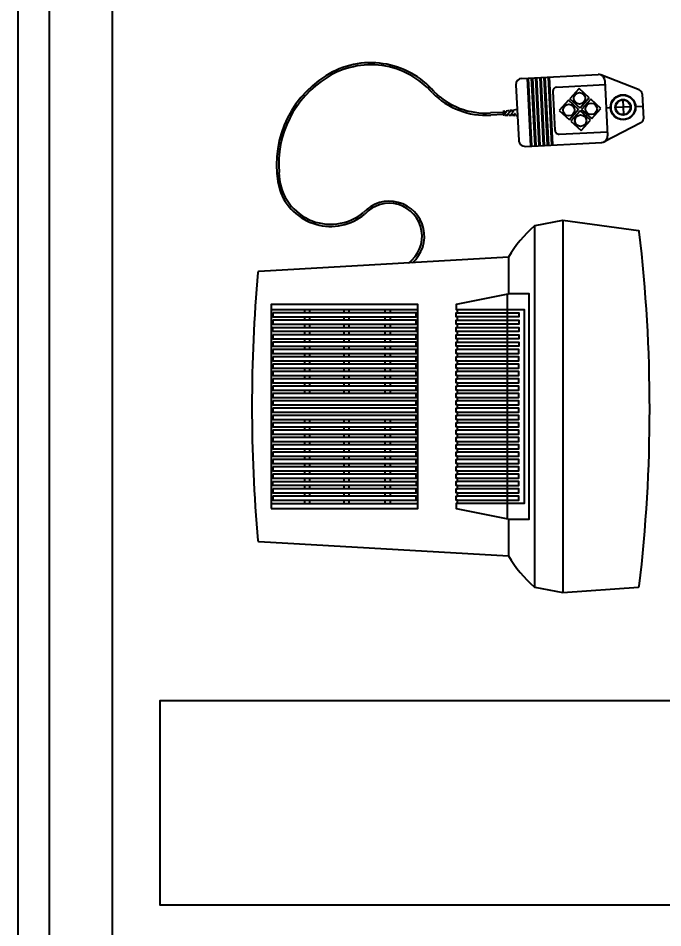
# Model space of a CAD drawing. Header units: millimetres. Extents: x 154.1 to 235.2, y 94.9 to 137.4.
# Drawn here: x 162.864 to 163.48, y 121.051 to 121.92 of the extents above; entities that cross this region are included whole.
import ezdxf

# ---------------------------------------------------------------- set-up
doc = ezdxf.new("R2010")
doc.units = ezdxf.units.MM
doc.header["$LTSCALE"] = 0.05
for name, color, linetype in [('ACES', 7, 'Continuous'), ('ACES-I', 251, 'Continuous'), ('Cotas', 6, 'Continuous'), ('Desnivel', 1, 'Continuous'), ('Janela', 2, 'Continuous'), ('P5-EQUIP', 41, 'Continuous')]:
    doc.layers.add(name, color=color, linetype=linetype)
doc.styles.get("Standard").update_dxf_attribs({"font": 'arial.ttf'})
doc.dimstyles.new('ISO-25', dxfattribs={"dimtxt": 0.3, "dimasz": 2.5, "dimexe": 1.25, "dimexo": 0.625, "dimgap": 0.2, "dimtad": 1, "dimzin": 1, "dimtxsty": 'Standard', "dimcen": 2.5, "dimse1": 1, "dimse2": 1, "dimsd1": 1, "dimsd2": 1, "dimclrd": 6, "dimclrt": 2, "dimadec": 0, "dimazin": 0, "dimtfac": 1, "dimtmove": 0, "dimatfit": 3, "dimfxl": 1, "dimarcsym": 0})

# ---------------------------------------------------------------- blocks, each defined once
blk = doc.blocks.new('Monitor')
blk.add_arc((0.17649, -0.29702), 0.001, 352.19981, 10.49148)
at = {"layer": 'ACES'}
blk.add_lwpolyline([(-0.17749, -0.29713), (-0.17256, -0.36917, 0.360911), (-0.17168, -0.3701, 0.058559), (0.16673, -0.37009, 0.34187), (0.16761, -0.36923), (0.17748, -0.29716, 0.079982), (0.17747, -0.29684), (0.17255, -0.27027, 0.134778), (0.17232, -0.26979, 0.079255), (0.1425, -0.245), (0.12878, -0.00653, 0.372408), (0.12787, -0.00559, 0.043693), (-0.12787, -0.00559, 0.372408), (-0.12878, -0.00653), (-0.1425, -0.245, 0.079255), (-0.17232, -0.26979, 0.134778), (-0.17255, -0.27027), (-0.17748, -0.29688, 0.062957), (-0.17749, -0.29713, -0.062957), (-0.17748, -0.29688)], format="xyb", dxfattribs=at)
at = {"layer": 'ACES-I'}
for p, q in [((0.0015, -0.0185), (-0.09747, -0.0185)), ((-0.0925, -0.0185), (-0.0925, -0.1585)), ((0.0055, -0.0185), (0.0015, -0.0185)), ((0.0925, -0.0185), (0.0925, -0.1585)), ((-0.0925, -0.05042), (-0.0895, -0.05042)), ((-0.0855, -0.05042), (-0.0825, -0.05042)), ((-0.0785, -0.05042), (-0.0755, -0.05042)), ((-0.0715, -0.05042), (-0.0685, -0.05042)), ((-0.0645, -0.05042), (-0.0615, -0.05042)), ((-0.0575, -0.05042), (-0.0545, -0.05042)), ((-0.0505, -0.05042), (-0.0475, -0.05042)), ((-0.0435, -0.05042), (-0.0405, -0.05042)), ((-0.0365, -0.05042), (-0.0335, -0.05042)), ((-0.0295, -0.05042), (-0.0265, -0.05042)), ((-0.0225, -0.05042), (-0.0195, -0.05042)), ((-0.0155, -0.05042), (-0.0125, -0.05042)), ((0.0125, -0.05042), (0.0155, -0.05042)), ((0.0195, -0.05042), (0.0225, -0.05042)), ((0.0265, -0.05042), (0.0295, -0.05042)), ((0.0335, -0.05042), (0.0365, -0.05042)), ((0.0405, -0.05042), (0.0435, -0.05042)), ((0.0475, -0.05042), (0.0505, -0.05042)), ((0.0545, -0.05042), (0.0575, -0.05042)), ((0.0615, -0.05042), (0.0645, -0.05042)), ((0.0685, -0.05042), (0.0715, -0.05042)), ((0.0755, -0.05042), (0.0785, -0.05042)), ((0.0825, -0.05042), (0.0855, -0.05042)), ((0.0895, -0.05042), (0.0925, -0.05042)), ((-0.0925, -0.05542), (-0.0895, -0.05542)), ((-0.0855, -0.05542), (-0.0825, -0.05542)), ((-0.0785, -0.05542), (-0.0755, -0.05542)), ((-0.0715, -0.05542), (-0.0685, -0.05542)), ((-0.0645, -0.05542), (-0.0615, -0.05542)), ((-0.0575, -0.05542), (-0.0545, -0.05542)), ((-0.0505, -0.05542), (-0.0475, -0.05542)), ((-0.0435, -0.05542), (-0.0405, -0.05542)), ((-0.0365, -0.05542), (-0.0335, -0.05542)), ((-0.0295, -0.05542), (-0.0265, -0.05542)), ((-0.0225, -0.05542), (-0.0195, -0.05542)), ((-0.0155, -0.05542), (-0.0125, -0.05542)), ((0.0125, -0.05542), (0.0155, -0.05542)), ((0.0195, -0.05542), (0.0225, -0.05542)), ((0.0265, -0.05542), (0.0295, -0.05542)), ((0.0335, -0.05542), (0.0365, -0.05542)), ((0.0405, -0.05542), (0.0435, -0.05542)), ((0.0475, -0.05542), (0.0505, -0.05542)), ((0.0545, -0.05542), (0.0575, -0.05542)), ((0.0615, -0.05542), (0.0645, -0.05542)), ((0.0685, -0.05542), (0.0715, -0.05542)), ((0.0755, -0.05542), (0.0785, -0.05542)), ((0.0825, -0.05542), (0.0855, -0.05542)), ((0.0895, -0.05542), (0.0925, -0.05542)), ((-0.0925, -0.08801), (-0.0895, -0.08801)), ((-0.0925, -0.09301), (-0.0895, -0.09301)), ((-0.0855, -0.08801), (-0.0825, -0.08801)), ((-0.0855, -0.09301), (-0.0825, -0.09301)), ((-0.0785, -0.08801), (-0.0755, -0.08801)), ((-0.0785, -0.09301), (-0.0755, -0.09301)), ((-0.0715, -0.08801), (-0.0685, -0.08801)), ((-0.0715, -0.09301), (-0.0685, -0.09301)), ((-0.0645, -0.08801), (-0.0615, -0.08801)), ((-0.0645, -0.09301), (-0.0615, -0.09301)), ((-0.0575, -0.08801), (-0.0545, -0.08801)), ((-0.0575, -0.09301), (-0.0545, -0.09301)), ((-0.0505, -0.08801), (-0.0475, -0.08801)), ((-0.0505, -0.09301), (-0.0475, -0.09301)), ((-0.0435, -0.08801), (-0.0405, -0.08801)), ((-0.0435, -0.09301), (-0.0405, -0.09301)), ((-0.0365, -0.08801), (-0.0335, -0.08801)), ((-0.0365, -0.09301), (-0.0335, -0.09301)), ((-0.0295, -0.08801), (-0.0265, -0.08801)), ((-0.0295, -0.09301), (-0.0265, -0.09301)), ((-0.0225, -0.08801), (-0.0195, -0.08801)), ((-0.0225, -0.09301), (-0.0195, -0.09301)), ((-0.0155, -0.08801), (-0.0125, -0.08801)), ((-0.0155, -0.09301), (-0.0125, -0.09301)), ((0.0125, -0.08801), (0.0155, -0.08801)), ((0.0125, -0.09301), (0.0155, -0.09301)), ((0.0195, -0.08801), (0.0225, -0.08801)), ((0.0195, -0.09301), (0.0225, -0.09301)), ((0.0265, -0.08801), (0.0295, -0.08801)), ((0.0265, -0.09301), (0.0295, -0.09301)), ((0.0335, -0.08801), (0.0365, -0.08801)), ((0.0335, -0.09301), (0.0365, -0.09301)), ((0.0405, -0.08801), (0.0435, -0.08801)), ((0.0405, -0.09301), (0.0435, -0.09301)), ((0.0475, -0.08801), (0.0505, -0.08801)), ((0.0475, -0.09301), (0.0505, -0.09301)), ((0.0545, -0.08801), (0.0575, -0.08801)), ((0.0545, -0.09301), (0.0575, -0.09301)), ((0.0615, -0.08801), (0.0645, -0.08801)), ((0.0615, -0.09301), (0.0645, -0.09301)), ((0.0685, -0.08801), (0.0715, -0.08801)), ((0.0685, -0.09301), (0.0715, -0.09301)), ((0.0755, -0.08801), (0.0785, -0.08801)), ((0.0755, -0.09301), (0.0785, -0.09301)), ((0.0825, -0.08801), (0.0855, -0.08801)), ((0.0825, -0.09301), (0.0855, -0.09301)), ((0.0895, -0.08801), (0.0925, -0.08801)), ((0.0895, -0.09301), (0.0925, -0.09301)), ((-0.0925, -0.12739), (-0.0895, -0.12739)), ((-0.0855, -0.12739), (-0.0825, -0.12739)), ((-0.0785, -0.12739), (-0.0755, -0.12739)), ((-0.0715, -0.12739), (-0.0685, -0.12739)), ((-0.0645, -0.12739), (-0.0615, -0.12739)), ((-0.0575, -0.12739), (-0.0545, -0.12739)), ((-0.0505, -0.12739), (-0.0475, -0.12739)), ((-0.0435, -0.12739), (-0.0405, -0.12739)), ((-0.0365, -0.12739), (-0.0335, -0.12739)), ((-0.0295, -0.12739), (-0.0265, -0.12739)), ((-0.0225, -0.12739), (-0.0195, -0.12739)), ((-0.0155, -0.12739), (-0.0125, -0.12739)), ((0.0125, -0.12739), (0.0155, -0.12739)), ((0.0195, -0.12739), (0.0225, -0.12739)), ((0.0265, -0.12739), (0.0295, -0.12739)), ((0.0335, -0.12739), (0.0365, -0.12739)), ((0.0405, -0.12739), (0.0435, -0.12739)), ((0.0475, -0.12739), (0.0505, -0.12739)), ((0.0545, -0.12739), (0.0575, -0.12739)), ((0.0615, -0.12739), (0.0645, -0.12739)), ((0.0685, -0.12739), (0.0715, -0.12739)), ((0.0755, -0.12739), (0.0785, -0.12739)), ((0.0825, -0.12739), (0.0855, -0.12739)), ((0.0895, -0.12739), (0.0925, -0.12739)), ((-0.0925, -0.13239), (-0.0895, -0.13239)), ((-0.0855, -0.13239), (-0.0825, -0.13239)), ((-0.0785, -0.13239), (-0.0755, -0.13239)), ((-0.0715, -0.13239), (-0.0685, -0.13239)), ((-0.0645, -0.13239), (-0.0615, -0.13239)), ((-0.0575, -0.13239), (-0.0545, -0.13239)), ((-0.0505, -0.13239), (-0.0475, -0.13239)), ((-0.0435, -0.13239), (-0.0405, -0.13239)), ((-0.0365, -0.13239), (-0.0335, -0.13239)), ((-0.0295, -0.13239), (-0.0265, -0.13239)), ((-0.0225, -0.13239), (-0.0195, -0.13239)), ((-0.0155, -0.13239), (-0.0125, -0.13239)), ((0.0125, -0.13239), (0.0155, -0.13239)), ((0.0195, -0.13239), (0.0225, -0.13239)), ((0.0265, -0.13239), (0.0295, -0.13239)), ((0.0335, -0.13239), (0.0365, -0.13239)), ((0.0405, -0.13239), (0.0435, -0.13239)), ((0.0475, -0.13239), (0.0505, -0.13239)), ((0.0545, -0.13239), (0.0575, -0.13239)), ((0.0615, -0.13239), (0.0645, -0.13239)), ((0.0685, -0.13239), (0.0715, -0.13239)), ((0.0755, -0.13239), (0.0785, -0.13239)), ((0.0825, -0.13239), (0.0855, -0.13239)), ((0.0895, -0.13239), (0.0925, -0.13239)), ((0.0155, -0.1965), (0.0155, -0.19773)), ((-0.10747, -0.245), (-0.1425, -0.245)), ((0.10647, -0.244), (-0.10647, -0.244)), ((0.1425, -0.245), (0.10747, -0.245)), ((0.17246, -0.27), (-0.17246, -0.27)), ((0.17749, -0.297), (-0.17749, -0.297))]:
    blk.add_line(p, q, dxfattribs=at)
for points in [[(-0.09747, -0.0185), (-0.09747, -0.1585), (0.09747, -0.1585), (0.09747, -0.0185), (0.0055, -0.0185)], [(-0.0925, -0.1965), (-0.0895, -0.1965), (-0.0895, -0.195), (-0.0855, -0.195), (-0.0855, -0.1965), (-0.0825, -0.1965), (-0.0825, -0.195), (-0.0785, -0.195), (-0.0785, -0.1965), (-0.0755, -0.1965), (-0.0755, -0.195), (-0.0715, -0.195), (-0.0715, -0.1965), (-0.0685, -0.1965), (-0.0685, -0.195), (-0.0645, -0.195), (-0.0645, -0.1965), (-0.0615, -0.1965), (-0.0615, -0.195), (-0.0575, -0.195), (-0.0575, -0.1965), (-0.0545, -0.1965), (-0.0545, -0.195), (-0.0505, -0.195), (-0.0505, -0.1965), (-0.0475, -0.1965), (-0.0475, -0.195), (-0.0435, -0.195), (-0.0435, -0.1965), (-0.0405, -0.1965), (-0.0405, -0.195), (-0.0365, -0.195), (-0.0365, -0.1965), (-0.0335, -0.1965), (-0.0335, -0.195), (-0.0295, -0.195), (-0.0295, -0.1965), (-0.0265, -0.1965), (-0.0265, -0.195), (-0.0225, -0.195), (-0.0225, -0.1965), (-0.0195, -0.1965), (-0.0195, -0.195), (-0.0155, -0.195), (-0.0155, -0.1965), (-0.0125, -0.1965), (-0.0125, -0.195), (-0.0085, -0.195), (-0.0085, -0.1965), (-0.0055, -0.1965), (-0.0055, -0.195), (-0.0015, -0.195), (-0.0015, -0.1965), (0.0015, -0.1965), (0.0015, -0.195), (0.0055, -0.195), (0.0055, -0.1965), (0.0085, -0.1965), (0.0085, -0.195), (0.0125, -0.195), (0.0125, -0.1965), (0.0155, -0.1965), (0.0155, -0.195), (0.0195, -0.195), (0.0195, -0.1965), (0.0225, -0.1965), (0.0225, -0.195), (0.0265, -0.195), (0.0265, -0.1965), (0.0295, -0.1965), (0.0295, -0.195), (0.0335, -0.195), (0.0335, -0.1965), (0.0365, -0.1965), (0.0365, -0.195), (0.0405, -0.195), (0.0405, -0.1965), (0.0435, -0.1965), (0.0435, -0.195), (0.0475, -0.195), (0.0475, -0.1965), (0.0505, -0.1965), (0.0505, -0.195), (0.0545, -0.195), (0.0545, -0.1965), (0.0575, -0.1965), (0.0575, -0.195), (0.0615, -0.195), (0.0615, -0.1965), (0.0645, -0.1965), (0.0645, -0.195), (0.0685, -0.195), (0.0685, -0.1965), (0.0715, -0.1965), (0.0715, -0.195), (0.0755, -0.195), (0.0755, -0.1965), (0.0785, -0.1965), (0.0785, -0.195), (0.0825, -0.195), (0.0825, -0.1965), (0.0855, -0.1965), (0.0855, -0.195), (0.0895, -0.195), (0.0895, -0.1965), (0.0925, -0.1965)], [(-0.0895, -0.1965), (-0.0895, -0.255), (-0.0855, -0.255), (-0.0855, -0.1965)], [(-0.0825, -0.1965), (-0.0825, -0.255), (-0.0785, -0.255), (-0.0785, -0.1965)], [(-0.0755, -0.1965), (-0.0755, -0.255), (-0.0715, -0.255), (-0.0715, -0.1965)], [(-0.0685, -0.1965), (-0.0685, -0.255), (-0.0645, -0.255), (-0.0645, -0.1965)], [(-0.0615, -0.1965), (-0.0615, -0.255), (-0.0575, -0.255), (-0.0575, -0.1965)], [(-0.0545, -0.1965), (-0.0545, -0.255), (-0.0505, -0.255), (-0.0505, -0.1965)], [(-0.0475, -0.1965), (-0.0475, -0.255), (-0.0435, -0.255), (-0.0435, -0.1965)], [(-0.0405, -0.1965), (-0.0405, -0.255), (-0.0365, -0.255), (-0.0365, -0.1965)], [(-0.0335, -0.1965), (-0.0335, -0.255), (-0.0295, -0.255), (-0.0295, -0.1965)], [(-0.0265, -0.1965), (-0.0265, -0.255), (-0.0225, -0.255), (-0.0225, -0.1965)], [(-0.0195, -0.1965), (-0.0195, -0.255), (-0.0155, -0.255), (-0.0155, -0.1965)], [(-0.0125, -0.1965), (-0.0125, -0.255), (-0.0085, -0.255), (-0.0085, -0.1965)], [(-0.0055, -0.1965), (-0.0055, -0.255), (-0.0015, -0.255), (-0.0015, -0.1965)], [(0.0015, -0.1965), (0.0015, -0.255), (0.0055, -0.255), (0.0055, -0.1965)], [(0.0085, -0.1965), (0.0085, -0.255), (0.0125, -0.255), (0.0125, -0.1965)], [(0.0155, -0.19773), (0.0155, -0.255), (0.0195, -0.255), (0.0195, -0.1965)], [(0.0225, -0.1965), (0.0225, -0.255), (0.0265, -0.255), (0.0265, -0.1965)], [(0.0295, -0.1965), (0.0295, -0.255), (0.0335, -0.255), (0.0335, -0.1965)], [(0.0365, -0.1965), (0.0365, -0.255), (0.0405, -0.255), (0.0405, -0.1965)], [(0.0435, -0.1965), (0.0435, -0.255), (0.0475, -0.255), (0.0475, -0.1965)], [(0.0505, -0.1965), (0.0505, -0.255), (0.0545, -0.255), (0.0545, -0.1965)], [(0.0615, -0.1965), (0.0615, -0.2029), (0.0615, -0.20335), (0.0615, -0.255), (0.0575, -0.255), (0.0575, -0.1965)], [(0.0685, -0.1965), (0.0685, -0.255), (0.0645, -0.255), (0.0645, -0.1965)], [(0.0755, -0.1965), (0.0755, -0.255), (0.0715, -0.255), (0.0715, -0.1965)], [(0.0825, -0.1965), (0.0825, -0.255), (0.0785, -0.255), (0.0785, -0.1965)], [(0.0895, -0.1965), (0.0895, -0.255), (0.0855, -0.255), (0.0855, -0.1965)]]:
    blk.add_lwpolyline(points, dxfattribs=at)
for points in [[(-0.0855, -0.02), (-0.0895, -0.02), (-0.0895, -0.157), (-0.0855, -0.157)], [(-0.0785, -0.02), (-0.0825, -0.02), (-0.0825, -0.157), (-0.0785, -0.157)], [(-0.0715, -0.02), (-0.0715, -0.157), (-0.0755, -0.157), (-0.0755, -0.02)], [(-0.0645, -0.02), (-0.0685, -0.02), (-0.0685, -0.157), (-0.0645, -0.157)], [(-0.0575, -0.02), (-0.0615, -0.02), (-0.0615, -0.157), (-0.0575, -0.157)], [(-0.0505, -0.02), (-0.0545, -0.02), (-0.0545, -0.157), (-0.0505, -0.157)], [(-0.0435, -0.02), (-0.0475, -0.02), (-0.0475, -0.157), (-0.0435, -0.157)], [(-0.0365, -0.02), (-0.0405, -0.02), (-0.0405, -0.157), (-0.0365, -0.157)], [(-0.0295, -0.02), (-0.0335, -0.02), (-0.0335, -0.157), (-0.0295, -0.157)], [(-0.0225, -0.02), (-0.0265, -0.02), (-0.0265, -0.157), (-0.0225, -0.157)], [(-0.0155, -0.02), (-0.0195, -0.02), (-0.0195, -0.157), (-0.0155, -0.157)], [(-0.0085, -0.02), (-0.0125, -0.02), (-0.0125, -0.157), (-0.0085, -0.157)], [(-0.0015, -0.02), (-0.0055, -0.02), (-0.0055, -0.157), (-0.0015, -0.157)], [(0.0055, -0.02), (0.0015, -0.02), (0.0015, -0.157), (0.0055, -0.157)], [(0.0125, -0.02), (0.0085, -0.02), (0.0085, -0.157), (0.0125, -0.157)], [(0.0195, -0.02), (0.0155, -0.02), (0.0155, -0.157), (0.0195, -0.157)], [(0.0265, -0.02), (0.0225, -0.02), (0.0225, -0.157), (0.0265, -0.157)], [(0.0335, -0.157), (0.0335, -0.02), (0.0295, -0.02), (0.0295, -0.157)], [(0.0405, -0.02), (0.0365, -0.02), (0.0365, -0.157), (0.0405, -0.157)], [(0.0475, -0.02), (0.0435, -0.02), (0.0435, -0.157), (0.0475, -0.157)], [(0.0545, -0.02), (0.0505, -0.02), (0.0505, -0.157), (0.0545, -0.157)], [(0.0615, -0.02), (0.0575, -0.02), (0.0575, -0.157), (0.0615, -0.157)], [(0.0685, -0.02), (0.0645, -0.02), (0.0645, -0.157), (0.0685, -0.157)], [(0.0715, -0.02), (0.0755, -0.02), (0.0755, -0.157), (0.0715, -0.157)], [(0.0825, -0.02), (0.0785, -0.02), (0.0785, -0.157), (0.0825, -0.157)], [(0.0895, -0.02), (0.0855, -0.02), (0.0855, -0.157), (0.0895, -0.157)]]:
    blk.add_lwpolyline(points, close=True, dxfattribs=at)
blk.add_lwpolyline([(-0.10739, -0.24462, 0.09902), (-0.10747, -0.245), (-0.10747, -0.265), (0.10747, -0.265), (0.10747, -0.245, 0.09902), (0.10739, -0.24462), (0.09747, -0.195), (0.0925, -0.195), (0.0925, -0.26), (-0.0925, -0.26), (-0.0925, -0.195), (-0.09747, -0.195)], format="xyb", close=True, dxfattribs=at)
for centre, start, end in [((-0.10647, -0.245), 90, 157.38014), ((0.10647, -0.245), 22.61986, 90)]:
    blk.add_arc(centre, 0.001, start, end, dxfattribs=at)
blk = doc.blocks.new('*D54')
at = {"layer": 'Defpoints', "color": 0}
for p in [(162.95418, 122.22608), (166.20144, 122.22608), (166.20144, 121.84309)]:
    blk.add_point(p, dxfattribs=at)
at = {"layer": 'Cotas', "color": 2, "insert": (164.57781, 122.10318), "char_height": 0.1, "attachment_point": 5}
blk.add_mtext('3,25', dxfattribs=at)

msp = doc.modelspace()

# ---------------------------------------------------------------- linework, layer by layer
at = {"layer": 'ACES'}
for p, q in [((163.34542, 121.86251), (163.41833, 121.86622)), ((163.45739, 121.85147), (163.42088, 121.86579)), ((163.33973, 121.85622), (163.34093, 121.83275)), ((163.46032, 121.84782), (163.46153, 121.82388)), ((163.32738, 121.83006), (163.31554, 121.82945)), ((163.32925, 121.83113), (163.32734, 121.83086)), ((163.32734, 121.83086), (163.32738, 121.83006)), ((163.32925, 121.83113), (163.32921, 121.83001)), ((163.33025, 121.83127), (163.3302, 121.82991)), ((163.33323, 121.83168), (163.33025, 121.83127)), ((163.33323, 121.83168), (163.33319, 121.83056)), ((163.33424, 121.83182), (163.33419, 121.83046)), ((163.33626, 121.8321), (163.33424, 121.83182)), ((163.33626, 121.8321), (163.33622, 121.83093)), ((163.33727, 121.83224), (163.33722, 121.83082)), ((163.34093, 121.83275), (163.33727, 121.83224)), ((163.32748, 121.82806), (163.31565, 121.82746)), ((163.32748, 121.82806), (163.32752, 121.82725)), ((163.32817, 121.82723), (163.32752, 121.82725)), ((163.32817, 121.82723), (163.328, 121.82844)), ((163.32918, 121.82719), (163.32898, 121.82864)), ((163.33193, 121.82709), (163.32918, 121.82719)), ((163.33193, 121.82709), (163.33176, 121.82834)), ((163.33295, 121.82706), (163.33274, 121.82855)), ((163.33557, 121.82696), (163.33295, 121.82706)), ((163.33557, 121.82696), (163.33537, 121.82837)), ((163.33658, 121.82692), (163.33635, 121.82858)), ((163.33858, 121.82685), (163.33658, 121.82692)), ((163.33858, 121.82685), (163.33839, 121.82822)), ((163.3396, 121.82681), (163.33937, 121.82842)), ((163.34123, 121.82676), (163.3396, 121.82681)), ((163.34123, 121.82676), (163.34243, 121.80329)), ((163.45899, 121.81995), (163.42413, 121.802)), ((163.34872, 121.7976), (163.42163, 121.80131))]:
    msp.add_line(p, q, dxfattribs=at)
for centre, radius, start, end in [((163.20104, 121.79722), 0.08022, 81.44708, 122.28998), ((163.20104, 121.79722), 0.07822, 82.02371, 122.2962), ((163.20104, 121.79722), 0.07822, 41.14617, 82.02371), ((163.20104, 121.79722), 0.08022, 41.18965, 81.44708), ((163.2107, 121.78034), 0.09965, 121.8034, 194.03102), ((163.41863, 121.86023), 0.006, 67.94539, 92.91332), ((163.2107, 121.78034), 0.09765, 121.79841, 184.56774), ((163.34572, 121.85652), 0.006, 92.91332, 182.91332), ((163.31103, 121.89905), 0.07174, 224.58707, 273.69129), ((163.31103, 121.89905), 0.06974, 224.63576, 273.70236), ((163.45632, 121.84761), 0.004, 2.91332, 74.53074), ((163.32851, 121.82847), 0.000506, 20.1783, 183.73328), ((163.32971, 121.83003), 0.000506, 182.09337, 345.64835), ((163.33227, 121.82837), 0.000506, 20.1783, 183.73328), ((163.3337, 121.83058), 0.000506, 182.09337, 345.64835), ((163.33588, 121.8284), 0.000506, 20.1783, 183.73328), ((163.33673, 121.83095), 0.000506, 182.09337, 345.64835), ((163.3389, 121.82825), 0.000506, 20.1783, 183.73328), ((163.45754, 121.82368), 0.004, 291.29591, 2.91332), ((163.34842, 121.80359), 0.006, 182.91332, 272.91332), ((163.42132, 121.8073), 0.006, 272.91332, 297.88125), ((163.16267, 121.7725), 0.04932, 179.92189, 309.61647), ((163.16267, 121.7725), 0.05132, 198.53942, 309.54669), ((163.21872, 121.7117), 0.03355, 311.0435, 137.16083), ((163.21862, 121.71174), 0.03147, 305.65355, 137.67713)]:
    msp.add_arc(centre, radius, start, end, dxfattribs=at)
at = {"layer": 'ACES-I'}
for p, q in [((163.3634, 121.86343), (163.3667, 121.79851)), ((163.36639, 121.86358), (163.3697, 121.79867)), ((163.36739, 121.86363), (163.37069, 121.79872)), ((163.37039, 121.86378), (163.37369, 121.79887)), ((163.37139, 121.86384), (163.37469, 121.79892)), ((163.35041, 121.86277), (163.35372, 121.79785)), ((163.35141, 121.86282), (163.35472, 121.7979)), ((163.35441, 121.86297), (163.35771, 121.79806)), ((163.35541, 121.86302), (163.35871, 121.79811)), ((163.3584, 121.86318), (163.36171, 121.79826)), ((163.3594, 121.86323), (163.36271, 121.79831)), ((163.3624, 121.86338), (163.3657, 121.79846)), ((163.37889, 121.8542), (163.42483, 121.85654)), ((163.42462, 121.86054), (163.42732, 121.80761)), ((163.37509, 121.85001), (163.37697, 121.81305)), ((163.39999, 121.85278), (163.39118, 121.84302)), ((163.40974, 121.84397), (163.39999, 121.85278)), ((163.38984, 121.84154), (163.38103, 121.83178)), ((163.39959, 121.83273), (163.38984, 121.84154)), ((163.40093, 121.83421), (163.39118, 121.84302)), ((163.40974, 121.84397), (163.40093, 121.83421)), ((163.41122, 121.84263), (163.40241, 121.83287)), ((163.42098, 121.83382), (163.41122, 121.84263)), ((163.44172, 121.84188), (163.44243, 121.8279)), ((163.32738, 121.83006), (163.32748, 121.82806)), ((163.34093, 121.83275), (163.34123, 121.82676)), ((163.38103, 121.83178), (163.39078, 121.82298)), ((163.39959, 121.83273), (163.39078, 121.82298)), ((163.40107, 121.83139), (163.39226, 121.82164)), ((163.41083, 121.82258), (163.40107, 121.83139)), ((163.41217, 121.82406), (163.40241, 121.83287)), ((163.41217, 121.82406), (163.42098, 121.83382)), ((163.43009, 121.83428), (163.42597, 121.83407)), ((163.44907, 121.83525), (163.43509, 121.83454)), ((163.45406, 121.8355), (163.46092, 121.83585)), ((163.39226, 121.82164), (163.40202, 121.81283)), ((163.40202, 121.81283), (163.41083, 121.82258)), ((163.38117, 121.80926), (163.42711, 121.8116))]:
    msp.add_line(p, q, dxfattribs=at)
for centre, radius in [((163.40046, 121.84349), 0.00548), ((163.44208, 121.83489), 0.012), ((163.44208, 121.83489), 0.0115), ((163.39031, 121.83226), 0.00548), ((163.41169, 121.83335), 0.00548), ((163.44208, 121.83489), 0.0075), ((163.44208, 121.83489), 0.007), ((163.40155, 121.82211), 0.00548)]:
    msp.add_circle(centre, radius, dxfattribs=at)
for centre, radius, start, end in [((163.41863, 121.86023), 0.006, 2.91332, 67.94539), ((163.37909, 121.85021), 0.004, 92.91332, 182.91332), ((163.38097, 121.81326), 0.004, 182.91332, 272.91332), ((163.42132, 121.8073), 0.006, 297.88125, 2.91332)]:
    msp.add_arc(centre, radius, start, end, dxfattribs=at)
at = {"layer": 'Desnivel'}
msp.add_line((162.95418, 120.52608), (162.95418, 122.12608), dxfattribs=at)
at = {"layer": 'Janela'}
for p, q in [((162.86418, 120.52608), (162.86418, 122.12608)), ((162.89418, 120.52608), (162.89418, 122.12608))]:
    msp.add_line(p, q, dxfattribs=at)
at = {"layer": 'P5-EQUIP'}
msp.add_lwpolyline([(163.48929, 121.2683), (163.48929, 121.07288), (162.99977, 121.07288), (162.99977, 121.2683)], close=True, dxfattribs=at)

# ---------------------------------------------------------------- block references
at = {"layer": 'P5-EQUIP', "rotation": 90}
msp.add_blockref('Monitor', (163.0875, 121.54917), dxfattribs=at)

# ---------------------------------------------------------------- dimensions: what is measured, and where the dimension line sits
at = {"layer": 'Cotas'}
dim = msp.add_linear_dim(base=(166.20144, 121.84309), p1=(162.95418, 122.22608), p2=(166.20144, 122.22608), dimstyle='ISO-25', override={"dimtxt": 0.1}, dxfattribs=at)
dim.commit()
dim.dimension.update_dxf_attribs({"geometry": '*D54', "text_midpoint": (164.57781, 121.84309), "dimtype": 160})

doc.saveas('drawing.dxf')
